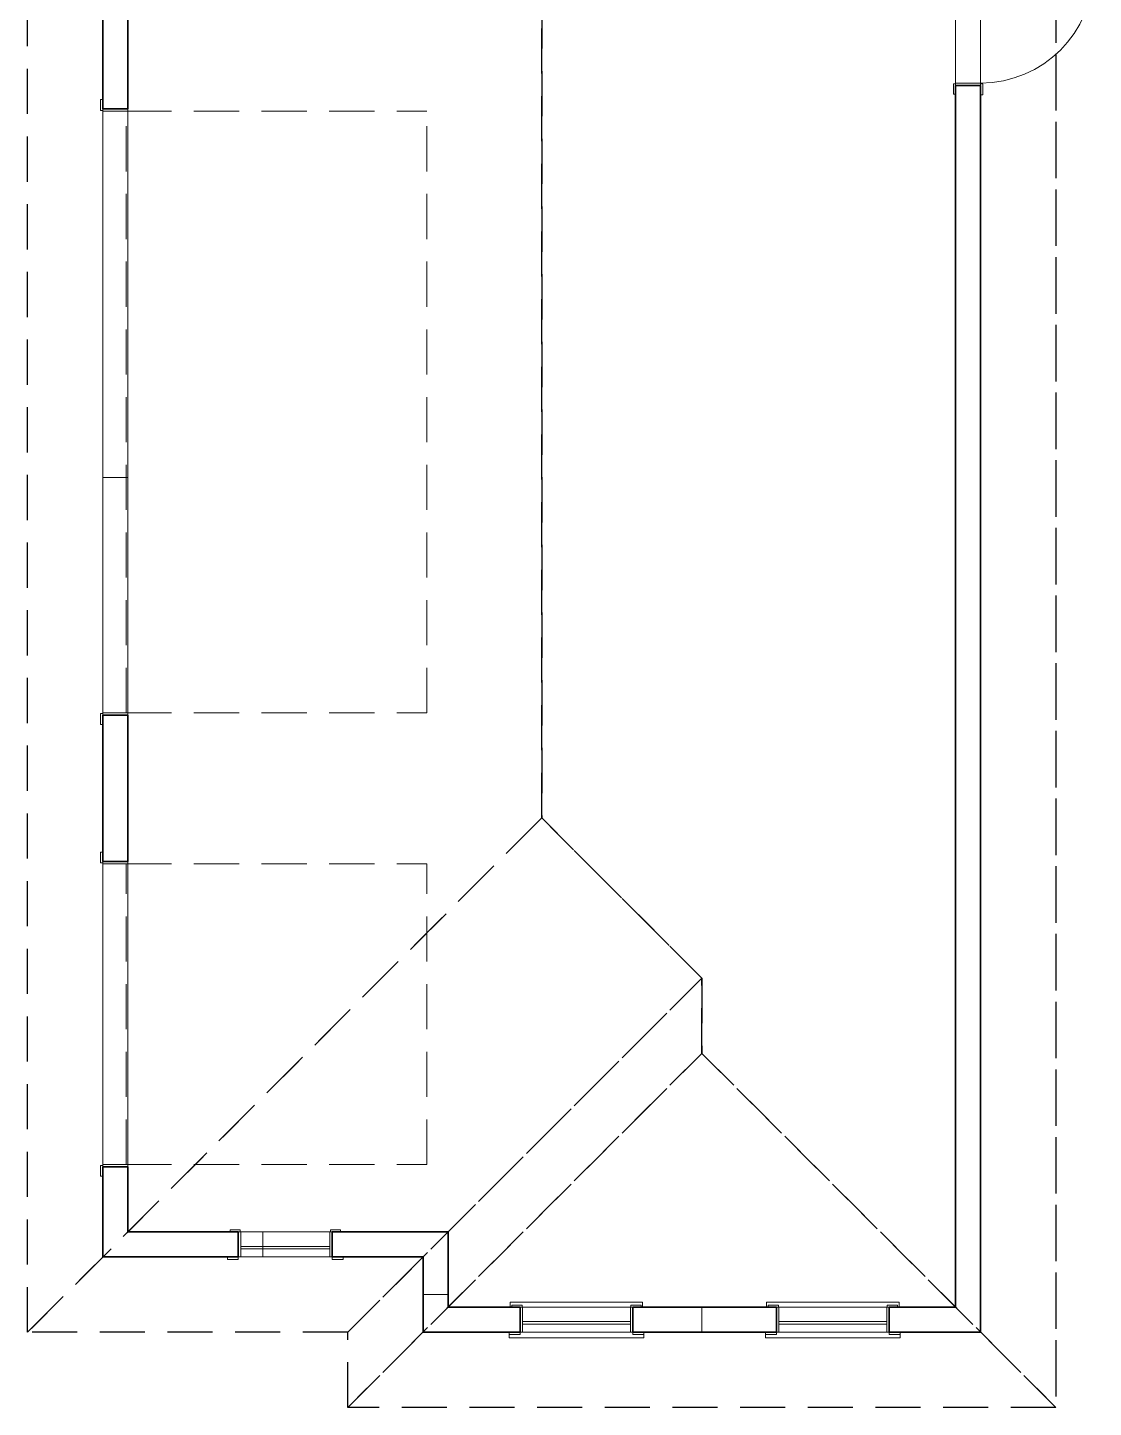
# Model space of a CAD drawing. Header units: inches. Extents: x -378 to 462, y -682 to 629.
# Drawn here: x 121.4 to 461.7, y -682.4 to -242.1 of the extents above; entities that cross this region are included whole.
import ezdxf

# ---------------------------------------------------------------- set-up
doc = ezdxf.new("R2010")
doc.units = ezdxf.units.IN
doc.header["$LTSCALE"] = 96
doc.header["$MEASUREMENT"] = 0
doc.linetypes.add('Dash', pattern=[0.225, 0.15, -0.075])
doc.linetypes.add('Dash-Dot', pattern=[0.7, 0.4, -0.1, 0.1, -0.1])
for name, color, linetype, lineweight, true_color in [('Casings_ Exterior', 7, 'Continuous', 18, 0x000000), ('Casings_ Interior', 7, 'Continuous', 18, 0x000000), ('Doors', 7, 'Continuous', 18, 0x4b4b4b), ('Roof Planes', 7, 'Dash', 25, 0x6fa455), ('Roofs_ Baselines', 7, 'Dash-Dot', 18, 0x008000), ('Walls_  Attic', 1, 'Continuous', 18, 0xff0000), ('Walls_  Normal', 7, 'Continuous', 35, 0x000000), ('Windows', 7, 'Continuous', 18, 0x4b4b4b)]:
    doc.layers.add(name, color=color, linetype=linetype, lineweight=lineweight, true_color=true_color)

msp = doc.modelspace()

# ---------------------------------------------------------------- linework, layer by layer
at = {"layer": 'Casings_ Exterior', "transparency": 33554687}
for p, q in [((425.68, -260.02), (426.43, -260.02)), ((425.68, -263.52), (426.43, -263.52)), ((426.43, -260.02), (426.43, -263.52)), ((144.69, -268.52), (144.69, -265.02)), ((145.44, -265.02), (144.69, -265.02)), ((145.44, -268.52), (144.69, -268.52)), ((145.44, -461.02), (144.69, -461.02)), ((144.69, -464.52), (144.69, -461.02)), ((145.44, -464.52), (144.69, -464.52)), ((144.69, -508.69), (144.69, -505.19)), ((145.44, -505.19), (144.69, -505.19)), ((145.44, -508.69), (144.69, -508.69)), ((145.44, -605.19), (144.69, -605.19)), ((144.69, -608.69), (144.69, -605.19)), ((145.44, -608.69), (144.69, -608.69)), ((185.21, -634.44), (185.21, -635.19)), ((188.71, -634.44), (185.21, -634.44)), ((188.71, -635.19), (185.21, -635.19)), ((188.71, -634.44), (188.71, -635.19)), ((218.71, -634.44), (218.71, -635.19)), ((222.21, -634.44), (218.71, -634.44)), ((222.21, -635.19), (218.71, -635.19)), ((222.21, -634.44), (222.21, -635.19)), ((275.15, -658.44), (275.15, -660.19)), ((275.15, -658.44), (275.15, -659.19)), ((278.65, -658.44), (275.15, -658.44)), ((278.65, -659.19), (275.15, -659.19)), ((318.15, -660.19), (275.15, -660.19)), ((278.65, -658.44), (278.65, -659.19)), ((314.65, -658.44), (314.65, -659.19)), ((318.15, -658.44), (314.65, -658.44)), ((318.15, -659.19), (314.65, -659.19)), ((318.15, -658.44), (318.15, -660.19)), ((318.15, -658.44), (318.15, -659.19)), ((357, -658.44), (357, -660.19)), ((357, -658.44), (357, -659.19)), ((360.5, -658.44), (357, -658.44)), ((360.5, -659.19), (357, -659.19)), ((400, -660.19), (357, -660.19)), ((360.5, -658.44), (360.5, -659.19)), ((396.5, -658.44), (396.5, -659.19)), ((400, -658.44), (396.5, -658.44)), ((400, -659.19), (396.5, -659.19)), ((400, -658.44), (400, -660.19)), ((400, -658.44), (400, -659.19))]:
    msp.add_line(p, q, dxfattribs=at)
at = {"layer": 'Casings_ Interior', "transparency": 33554687}
for p, q in [((417.68, -260.02), (417.05, -260.02)), ((417.05, -260.02), (417.05, -263.27)), ((417.68, -263.27), (417.05, -263.27)), ((189.34, -625.82), (186.09, -625.82)), ((186.09, -626.44), (186.09, -625.82)), ((189.34, -626.44), (186.09, -626.44)), ((189.34, -626.44), (189.34, -625.82)), ((218.09, -626.44), (218.09, -625.82)), ((221.34, -625.82), (218.09, -625.82)), ((221.34, -626.44), (218.09, -626.44)), ((221.34, -626.44), (221.34, -625.82)), ((275.53, -650.44), (275.53, -648.82)), ((317.78, -648.82), (275.53, -648.82)), ((279.28, -649.82), (276.03, -649.82)), ((276.03, -650.44), (276.03, -649.82)), ((279.28, -650.44), (276.03, -650.44)), ((279.28, -650.44), (279.28, -649.82)), ((314.03, -650.44), (314.03, -649.82)), ((317.28, -649.82), (314.03, -649.82)), ((317.28, -650.44), (314.03, -650.44)), ((317.28, -650.44), (317.28, -649.82)), ((317.78, -650.44), (317.78, -648.82)), ((357.37, -650.44), (357.37, -648.82)), ((399.62, -648.82), (357.37, -648.82)), ((361.12, -649.82), (357.87, -649.82)), ((357.87, -650.44), (357.87, -649.82)), ((361.12, -650.44), (357.87, -650.44)), ((361.12, -650.44), (361.12, -649.82)), ((395.87, -650.44), (395.87, -649.82)), ((399.12, -649.82), (395.87, -649.82)), ((399.12, -650.44), (395.87, -650.44)), ((399.12, -650.44), (399.12, -649.82)), ((399.62, -650.44), (399.62, -648.82))]:
    msp.add_line(p, q, dxfattribs=at)
at = {"layer": 'Doors', "transparency": 33554687}
for p, q in [((425.68, -223.77), (425.68, -259.77)), ((417.68, -260.52), (417.68, -259.77)), ((425.68, -259.77), (417.68, -259.77)), ((425.68, -260.52), (425.68, -259.77)), ((425.68, -260.52), (417.68, -260.52)), ((145.44, -268.02), (145.44, -268.77)), ((145.44, -268.02), (153.44, -268.02)), ((153.44, -268.02), (153.44, -268.77)), ((145.44, -268.77), (153.44, -268.77)), ((145.44, -460.77), (145.44, -461.52)), ((145.44, -460.77), (153.44, -460.77)), ((145.44, -461.52), (153.44, -461.52)), ((153.44, -460.77), (153.44, -461.52)), ((145.44, -508.19), (145.44, -508.94)), ((145.44, -508.19), (153.44, -508.19)), ((145.44, -508.94), (153.44, -508.94)), ((153.44, -508.19), (153.44, -508.94)), ((145.44, -604.94), (145.44, -605.69)), ((145.44, -604.94), (153.44, -604.94)), ((145.44, -605.69), (153.44, -605.69)), ((153.44, -604.94), (153.44, -605.69))]:
    msp.add_line(p, q, dxfattribs=at)
at = {"layer": 'Doors', "color": 251, "linetype": 'Continuous', "lineweight": 18, "true_color": 0x4b4b4b, "transparency": 33554687}
for p, q in [((145.44, -460.77), (145.44, -268.77)), ((145.44, -604.94), (145.44, -508.94))]:
    msp.add_line(p, q, dxfattribs=at)
at = {"layer": 'Doors', "linetype": 'Dash', "transparency": 33554687}
for p, q in [((152.94, -460.77), (152.94, -268.77)), ((152.94, -268.77), (248.94, -268.77)), ((248.94, -460.77), (248.94, -268.77)), ((152.94, -460.77), (248.94, -460.77)), ((152.94, -604.94), (152.94, -508.94)), ((152.94, -508.94), (248.94, -508.94)), ((248.94, -604.94), (248.94, -508.94)), ((152.94, -604.94), (248.94, -604.94))]:
    msp.add_line(p, q, dxfattribs=at)
at = {"layer": 'Doors', "transparency": 33554687}
msp.add_arc((425.68, -223.77), 36, 270, 0, dxfattribs=at)
at = {"layer": 'Roof Planes', "transparency": 33554687}
msp.add_line((449.68, -142.55), (449.68, -682.44), dxfattribs=at)
for points in [[(449.68, -682.44), (336.68, -569.44), (336.68, -545.44), (285.56, -494.32), (285.56, 3.22), (150.71, 138.06), (449.68, 437.03)], [(121.44, -136.84), (145.5, -136.84), (153.67, -128.67), (153.67, -128.67), (285.56, 3.22), (285.56, -494.32), (121.44, -658.44)], [(121.44, -658.44), (285.56, -494.32), (336.68, -545.44), (223.68, -658.44)], [(223.68, -658.44), (336.68, -545.44), (336.68, -569.44), (223.68, -682.44)], [(223.68, -682.44), (336.68, -569.44), (449.68, -682.44)]]:
    msp.add_lwpolyline(points, close=True, dxfattribs=at)
at = {"layer": 'Roofs_ Baselines', "transparency": 33554687}
for p, q in [((425.68, 413.03), (425.68, -658.44)), ((145.44, -634.44), (145.44, -136.91)), ((247.68, -634.44), (145.44, -634.44)), ((247.68, -658.44), (247.68, -634.44)), ((425.68, -658.44), (247.68, -658.44))]:
    msp.add_line(p, q, dxfattribs=at)
at = {"layer": 'Roofs_ Baselines', "linetype": 'Continuous', "transparency": 33554687}
for p, q in [((145.44, -385.67), (153.44, -385.67)), ((196.56, -634.44), (196.56, -626.44)), ((247.68, -646.44), (255.68, -646.44)), ((336.68, -658.44), (336.68, -650.44))]:
    msp.add_line(p, q, dxfattribs=at)
at = {"layer": 'Walls_  Attic', "color": 1, "linetype": 'Continuous', "lineweight": 18, "true_color": 0xff0000, "transparency": 33554687}
for p, q in [((425.68, 413.03), (425.68, -658.44)), ((417.68, 405.03), (417.68, -650.44)), ((153.44, -626.44), (153.44, -128.77)), ((145.44, -634.44), (145.44, -136.77)), ((255.68, -626.44), (153.44, -626.44)), ((255.68, -650.44), (255.68, -626.44)), ((247.68, -634.44), (145.44, -634.44)), ((247.68, -658.44), (247.68, -634.44)), ((417.68, -650.44), (255.68, -650.44)), ((425.68, -658.44), (247.68, -658.44))]:
    msp.add_line(p, q, dxfattribs=at)
at = {"layer": 'Walls_  Normal', "transparency": 33554687}
for p, q in [((145.44, -268.02), (145.44, -136.77)), ((153.44, -268.02), (153.44, -213.27)), ((425.68, -260.52), (417.68, -260.52)), ((417.68, -260.52), (417.68, -650.44)), ((425.68, -260.52), (425.68, -658.44)), ((145.44, -268.02), (153.44, -268.02)), ((145.44, -508.19), (145.44, -461.52)), ((145.44, -461.52), (153.44, -461.52)), ((153.44, -508.19), (153.44, -461.52)), ((145.44, -508.19), (153.44, -508.19)), ((145.44, -634.44), (145.44, -605.69)), ((145.44, -605.69), (153.44, -605.69)), ((153.44, -626.44), (153.44, -605.69)), ((188.71, -626.44), (153.44, -626.44)), ((188.71, -634.44), (188.71, -626.44)), ((218.71, -634.44), (218.71, -626.44)), ((255.68, -626.44), (218.71, -626.44)), ((255.68, -650.44), (255.68, -626.44)), ((188.71, -634.44), (145.44, -634.44)), ((247.68, -634.44), (218.71, -634.44)), ((247.68, -658.44), (247.68, -634.44)), ((278.65, -650.44), (255.68, -650.44)), ((278.65, -658.44), (278.65, -650.44)), ((314.65, -658.44), (314.65, -650.44)), ((360.5, -650.44), (314.65, -650.44)), ((360.5, -658.44), (360.5, -650.44)), ((396.5, -658.44), (396.5, -650.44)), ((417.68, -650.44), (396.5, -650.44)), ((278.65, -658.44), (247.68, -658.44)), ((360.5, -658.44), (314.65, -658.44)), ((425.68, -658.44), (396.5, -658.44))]:
    msp.add_line(p, q, dxfattribs=at)
at = {"layer": 'Windows', "transparency": 33554687}
for p, q in [((218.71, -626.44), (188.71, -626.44)), ((188.71, -626.44), (189.46, -626.44)), ((188.71, -634.44), (188.71, -626.44)), ((189.46, -634.44), (189.46, -626.44)), ((217.96, -626.44), (218.71, -626.44)), ((217.96, -634.44), (217.96, -626.44)), ((218.71, -634.44), (218.71, -626.44)), ((189.46, -631.04), (217.96, -631.04)), ((189.46, -631.84), (217.96, -631.84)), ((218.71, -634.44), (188.71, -634.44)), ((188.71, -634.44), (189.46, -634.44)), ((217.96, -634.44), (218.71, -634.44)), ((278.65, -650.44), (279.4, -650.44)), ((278.65, -658.44), (278.65, -650.44)), ((279.4, -658.44), (279.4, -650.44)), ((313.9, -650.44), (314.65, -650.44)), ((313.9, -658.44), (313.9, -650.44)), ((314.65, -658.44), (314.65, -650.44)), ((360.5, -650.44), (361.25, -650.44)), ((360.5, -658.44), (360.5, -650.44)), ((361.25, -658.44), (361.25, -650.44)), ((395.75, -650.44), (396.5, -650.44)), ((395.75, -658.44), (395.75, -650.44)), ((396.5, -658.44), (396.5, -650.44)), ((279.4, -655.04), (313.9, -655.04)), ((279.4, -655.84), (313.9, -655.84)), ((361.25, -655.04), (395.75, -655.04)), ((361.25, -655.84), (395.75, -655.84)), ((278.65, -658.44), (279.4, -658.44)), ((313.9, -658.44), (314.65, -658.44)), ((360.5, -658.44), (361.25, -658.44)), ((395.75, -658.44), (396.5, -658.44))]:
    msp.add_line(p, q, dxfattribs=at)

doc.saveas('drawing.dxf')
